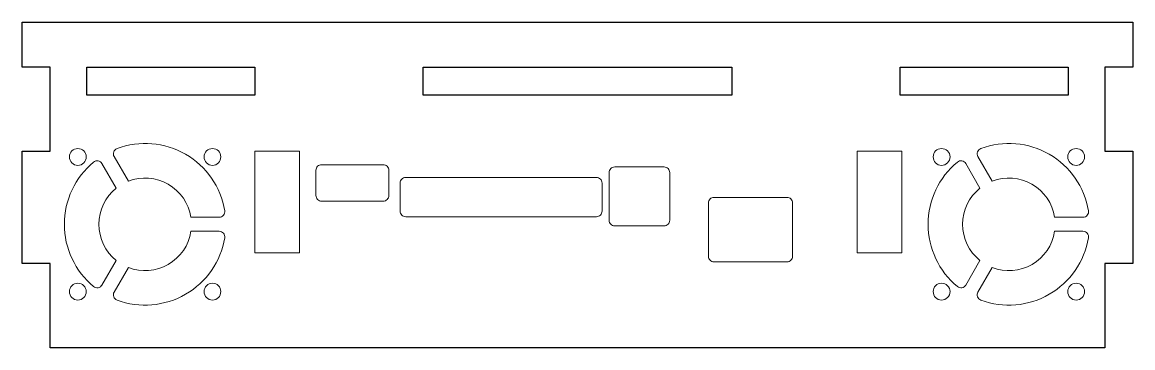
# Model space of a CAD drawing. Header units: millimetres. Extents: x -99 to 99, y -25 to 33.
import ezdxf

# ---------------------------------------------------------------- set-up
doc = ezdxf.new("R2010")
doc.units = ezdxf.units.MM

msp = doc.modelspace()

# ---------------------------------------------------------------- linework, layer by layer
for points in [[(94.09, -10.38), (94.09, -25.38), (-93.91, -25.38), (-93.91, -10.38), (-98.91, -10.38), (-98.91, 9.62), (-93.91, 9.62), (-93.91, 24.62), (-98.91, 24.62), (-98.91, 32.62), (99.09, 32.62), (99.09, 24.62), (94.09, 24.62), (94.09, 9.62), (99.09, 9.62), (99.09, -10.38)], [(-57.41, 19.62), (-87.41, 19.62), (-87.41, 24.62), (-57.41, 24.62)], [(27.59, 19.62), (-27.41, 19.62), (-27.41, 24.62), (27.59, 24.62)], [(87.59, 19.62), (57.59, 19.62), (57.59, 24.62), (87.59, 24.62)]]:
    msp.add_lwpolyline(points, close=True)
at = {"color": 1, "lineweight": 5, "true_color": 0xff0000, "flags": 128}
for points in [[(-79.99, 4.3, -0.480035), (-68.84, -2.13), (-63.79, -2.13, 0.464536), (-62.8, -0.97, 0.469857), (-82, 10.12, 0.464536), (-82.52, 8.68)], [(71.48, 8.68), (74, 4.3, -0.480035), (85.15, -2.13), (90.21, -2.13, 0.464536), (91.19, -0.97, 0.469857), (71.99, 10.12, 0.464536)], [(-82.16, -9.82, -0.480035), (-82.16, 3.05), (-84.69, 7.43, 0.464536), (-86.19, 7.7, 0.469857), (-86.19, -14.47, 0.464536), (-84.69, -14.2)], [(69.31, -14.2), (71.84, -9.82, -0.480035), (71.84, 3.05), (69.31, 7.43, 0.464536), (67.81, 7.7, 0.469857), (67.81, -14.47, 0.464536)], [(-34.55, 0.74), (-45.55, 0.74, -0.414214), (-46.55, 1.74), (-46.55, 6.24, -0.414214), (-45.55, 7.24), (-34.55, 7.24, -0.414214), (-33.55, 6.24), (-33.55, 1.74, -0.414214)], [(5.73, -2.67), (5.73, 5.83, -0.414214), (6.73, 6.83), (15.53, 6.83, -0.414214), (16.53, 5.83), (16.53, -2.67, -0.414214), (15.53, -3.67), (6.73, -3.67, -0.414214)], [(-30.53, -2.03), (3.47, -2.03, 0.414214), (4.47, -1.03), (4.47, 3.97, 0.414214), (3.47, 4.97), (-30.53, 4.97, 0.414214), (-31.53, 3.97), (-31.53, -1.03, 0.414214)], [(23.43, 0.42), (23.43, -9.08, 0.414214), (24.43, -10.08), (37.43, -10.08, 0.414214), (38.43, -9.08), (38.43, 0.42, 0.414214), (37.43, 1.42), (24.43, 1.42, 0.414214)], [(-68.84, -4.63, -0.480035), (-79.99, -11.07), (-82.52, -15.45, 0.464536), (-82, -16.89, 0.469857), (-62.8, -5.8, 0.464536), (-63.79, -4.63)], [(90.21, -4.63, -0.464536), (91.19, -5.8, -0.469857), (71.99, -16.89, -0.464536), (71.48, -15.45), (74, -11.07, 0.480035), (85.15, -4.63)]]:
    msp.add_lwpolyline(points, format="xyb", close=True, dxfattribs=at)
for points in [[(-57.45, 9.62), (-57.45, -8.45), (-49.45, -8.45), (-49.45, 9.62)], [(49.94, 9.62), (57.94, 9.62), (57.94, -8.45), (49.94, -8.45)]]:
    msp.add_lwpolyline(points, close=True, dxfattribs=at)
at = {"color": 1, "lineweight": 5, "true_color": 0xff0000}
for centre in [(-89, 8.62), (-65, 8.62), (65, 8.62), (89, 8.62), (-89, -15.38), (-65, -15.38), (65, -15.38), (89, -15.38)]:
    msp.add_circle(centre, 1.5, dxfattribs=at)

doc.saveas('drawing.dxf')
